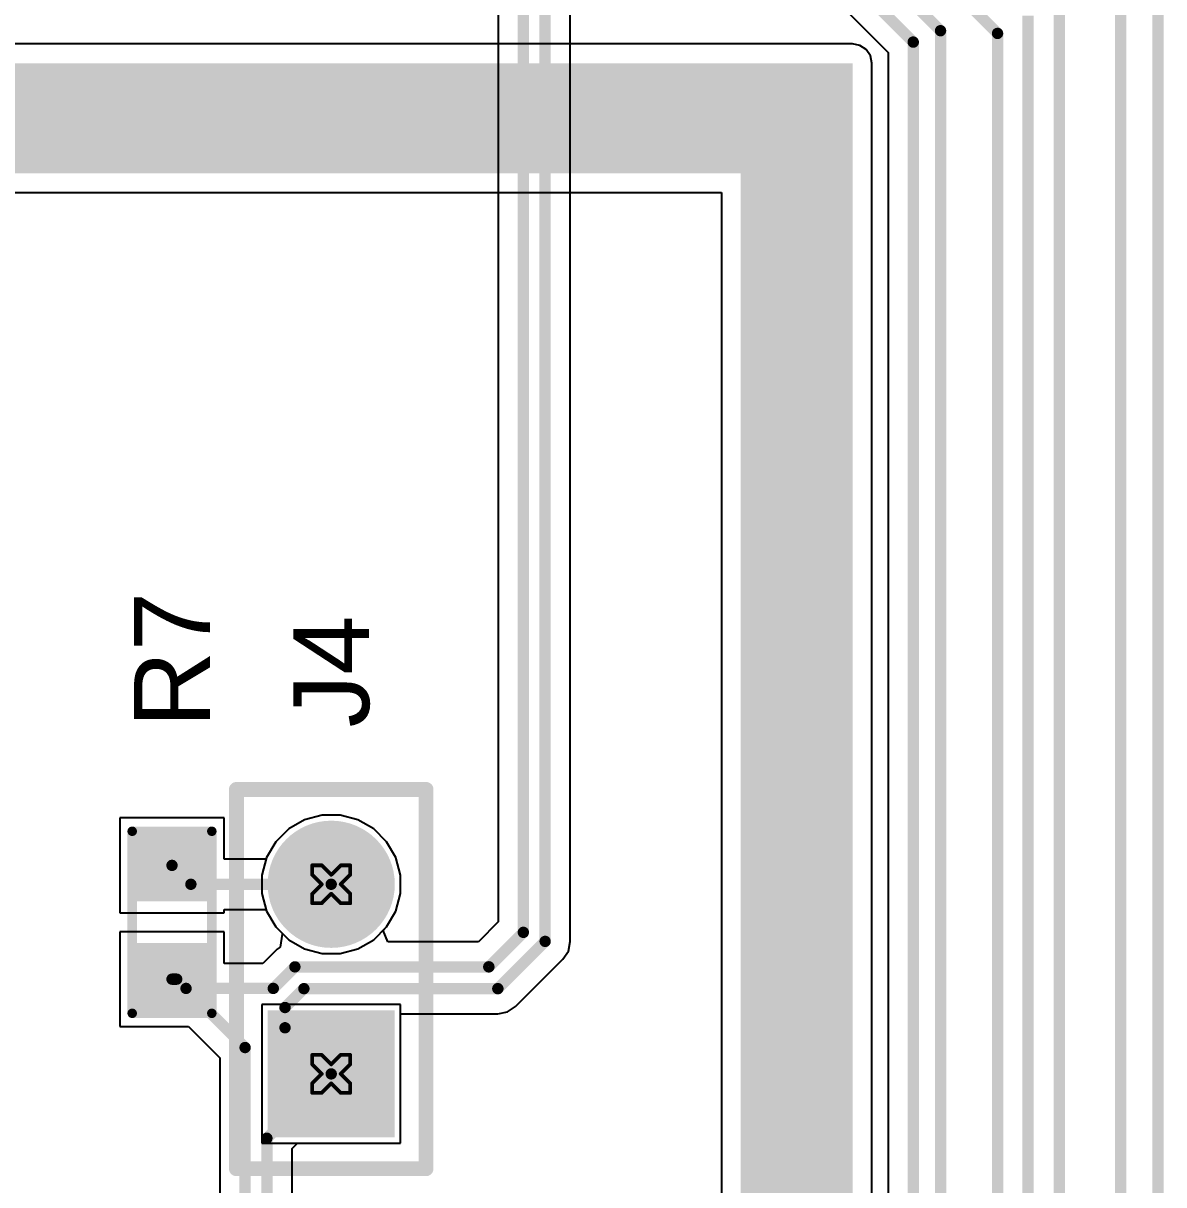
# Model space of a CAD drawing. Header units: inches. Extents: x -31 to 249, y -28 to 261.
# Drawn here: x 105.27 to 120.55, y 47.97 to 63.53 of the extents above; entities that cross this region are included whole.
import ezdxf

# ---------------------------------------------------------------- set-up
doc = ezdxf.new("R2010")
doc.units = ezdxf.units.IN
for name, color, linetype in [('Bottom Layer', 5, 'Continuous'), ('Bottom Solder', 6, 'Continuous'), ('Drill Drawing', 1, 'Continuous'), ('Multi-Layer', 9, 'Continuous'), ('Pad Holes', 156, 'Continuous'), ('Top Layer', 1, 'Continuous'), ('Top Overlay', 2, 'Continuous'), ('Top Paste', 8, 'Continuous'), ('Top Solder', 216, 'Continuous')]:
    doc.layers.add(name, color=color, linetype=linetype)
doc.styles.add('Arial', font='', dxfattribs={"height": 0.2})
doc.styles.get('Arial').set_extended_font_data('Arial')

# ---------------------------------------------------------------- blocks, each defined once
blk = doc.blocks.new('R___0603_24')
at = {"layer": 'Top Layer'}
for points in [[(-0.381, 0.4445), (-0.381, -0.4445), (-1.143, -0.4445), (-1.143, 0.4445)], [(1.143, 0.4445), (1.143, -0.4445), (0.381, -0.4445), (0.381, 0.4445)]]:
    blk.add_hatch(color=1, dxfattribs=at).paths.add_polyline_path(points)
at = {"layer": 'Top Paste'}
for points in [[(-0.381, 0.4445), (-0.381, -0.4445), (-1.143, -0.4445), (-1.143, 0.4445)], [(1.143, 0.4445), (1.143, -0.4445), (0.381, -0.4445), (0.381, 0.4445)]]:
    blk.add_hatch(color=8, dxfattribs=at).paths.add_polyline_path(points)
at = {"layer": 'Top Solder'}
for points in [[(-0.2794, 0.5461), (-0.2794, -0.5461), (-1.2446, -0.5461), (-1.2446, 0.5461)], [(1.2446, 0.5461), (1.2446, -0.5461), (0.2794, -0.5461), (0.2794, 0.5461)]]:
    blk.add_hatch(color=216, dxfattribs=at).paths.add_polyline_path(points)
at = {"layer": 'Top Overlay'}
for points in [[(-1.2192, -0.5334, 0.127, 0.127, 0), (-1.2192, 0.5334, 0.127, 0.127, 0)], [(1.2192, 0.5334, 0.127, 0.127, 0), (-1.2192, 0.5334, 0.127, 0.127, 0)], [(1.2192, -0.5334, 0.127, 0.127, 0), (1.2192, 0.5334, 0.127, 0.127, 0)], [(1.2192, -0.5334, 0.127, 0.127, 0), (-1.2192, -0.5334, 0.127, 0.127, 0)]]:
    blk.add_lwpolyline(points, format="xyseb", dxfattribs=at)
for points in [[(-1.25095, 0.5334, 0.0635, 0.0635, 1), (-1.18745, 0.5334, 0.0635, 0.0635, 1)], [(-1.25095, 0.5334, 0.0635, 0.0635, 1), (-1.18745, 0.5334, 0.0635, 0.0635, 1)], [(1.18745, 0.5334, 0.0635, 0.0635, 1), (1.25095, 0.5334, 0.0635, 0.0635, 1)], [(1.18745, 0.5334, 0.0635, 0.0635, 1), (1.25095, 0.5334, 0.0635, 0.0635, 1)], [(-1.25095, -0.5334, 0.0635, 0.0635, 1), (-1.18745, -0.5334, 0.0635, 0.0635, 1)], [(-1.25095, -0.5334, 0.0635, 0.0635, 1), (-1.18745, -0.5334, 0.0635, 0.0635, 1)], [(1.18745, -0.5334, 0.0635, 0.0635, 1), (1.25095, -0.5334, 0.0635, 0.0635, 1)], [(1.18745, -0.5334, 0.0635, 0.0635, 1), (1.25095, -0.5334, 0.0635, 0.0635, 1)]]:
    blk.add_lwpolyline(points, format="xyseb", close=True, dxfattribs=at)
blk = doc.blocks.new('HDR1X2__31')
at = {"layer": 'Bottom Layer'}
blk.add_hatch(color=5, dxfattribs=at).paths.add_polyline_path([(-0.75, 0.75), (0.75, 0.75), (0.75, -0.75), (-0.75, -0.75)])
h = blk.add_hatch(color=5, dxfattribs=at)
edge = h.paths.add_edge_path()
edge.add_arc((2.54, 0), 0.75, 0, 360)
at = {"layer": 'Bottom Solder'}
blk.add_hatch(color=6, dxfattribs=at).paths.add_polyline_path([(-0.852, 0.852), (0.852, 0.852), (0.852, -0.852), (-0.852, -0.852)])
h = blk.add_hatch(color=6, dxfattribs=at)
edge = h.paths.add_edge_path()
edge.add_arc((2.54, 0), 0.852, 0, 360)
at = {"layer": 'Multi-Layer'}
blk.add_hatch(color=9, dxfattribs=at).paths.add_polyline_path([(-0.75, 0.75), (0.75, 0.75), (0.75, -0.75), (-0.75, -0.75)])
h = blk.add_hatch(color=9, dxfattribs=at)
edge = h.paths.add_edge_path()
edge.add_arc((2.54, 0), 0.75, 0, 360)
at = {"layer": 'Pad Holes'}
h = blk.add_hatch(color=7, dxfattribs=at)
edge = h.paths.add_edge_path()
edge.add_arc((0, 0), 0.45, 0, 360)
h = blk.add_hatch(color=7, dxfattribs=at)
edge = h.paths.add_edge_path()
edge.add_arc((2.54, 0), 0.45, 0, 360)
at = {"layer": 'Top Layer'}
blk.add_hatch(color=1, dxfattribs=at).paths.add_polyline_path([(-0.75, 0.75), (0.75, 0.75), (0.75, -0.75), (-0.75, -0.75)])
h = blk.add_hatch(color=1, dxfattribs=at)
edge = h.paths.add_edge_path()
edge.add_arc((2.54, 0), 0.75, 0, 360)
at = {"layer": 'Top Solder'}
blk.add_hatch(color=216, dxfattribs=at).paths.add_polyline_path([(-0.852, 0.852), (0.852, 0.852), (0.852, -0.852), (-0.852, -0.852)])
h = blk.add_hatch(color=216, dxfattribs=at)
edge = h.paths.add_edge_path()
edge.add_arc((2.54, 0), 0.852, 0, 360)
at = {"layer": 'Top Overlay'}
for points in [[(-1.27, 1.27, 0.2, 0.2, 0), (-1.27, -1.27, 0.2, 0.2, 0)], [(-1.27, 1.27, 0.2, 0.2, 0), (3.81, 1.27, 0.2, 0.2, 0)], [(3.81, 1.27, 0.2, 0.2, 0), (3.81, -1.27, 0.2, 0.2, 0)], [(-1.27, -1.27, 0.2, 0.2, 0), (3.81, -1.27, 0.2, 0.2, 0)]]:
    blk.add_lwpolyline(points, format="xyseb", dxfattribs=at)
for points in [[(-1.32, 1.27, 0.1, 0.1, 1), (-1.22, 1.27, 0.1, 0.1, 1)], [(-1.32, 1.27, 0.1, 0.1, 1), (-1.22, 1.27, 0.1, 0.1, 1)], [(3.76, 1.27, 0.1, 0.1, 1), (3.86, 1.27, 0.1, 0.1, 1)], [(3.76, 1.27, 0.1, 0.1, 1), (3.86, 1.27, 0.1, 0.1, 1)], [(-1.32, -1.27, 0.1, 0.1, 1), (-1.22, -1.27, 0.1, 0.1, 1)], [(-1.32, -1.27, 0.1, 0.1, 1), (-1.22, -1.27, 0.1, 0.1, 1)], [(3.76, -1.27, 0.1, 0.1, 1), (3.86, -1.27, 0.1, 0.1, 1)], [(3.76, -1.27, 0.1, 0.1, 1), (3.86, -1.27, 0.1, 0.1, 1)]]:
    blk.add_lwpolyline(points, format="xyseb", close=True, dxfattribs=at)

msp = doc.modelspace()

# ---------------------------------------------------------------- hatches: boundary and pattern name
at = {"layer": 'Bottom Layer'}
for points in [[(73.199, 61.52), (116.383, 61.52), (116.383, 62.992), (73.199, 62.992)], [(114.885, 43.582), (116.383, 43.582), (116.383, 62.992), (114.885, 62.992)]]:
    msp.add_hatch(color=5, dxfattribs=at).paths.add_polyline_path(points)

# ---------------------------------------------------------------- linework, layer by layer
for p, q in [((116.236, 63.76), (116.859, 63.137)), ((116.383, 63.251), (73.199, 63.251)), ((116.482, 63.231), (116.383, 63.251)), ((116.566, 63.175), (116.482, 63.231)), ((116.622, 63.091), (116.566, 63.175)), ((116.642, 62.992), (116.622, 63.091)), ((116.859, 63.137), (116.859, 36.411)), ((116.642, 43.582), (116.642, 62.992)), ((75.142, 61.261), (114.626, 61.261)), ((114.626, 61.261), (114.626, 45.526)), ((109.276, 52.922), (109.04, 52.858)), ((109.52, 52.922), (109.276, 52.922)), ((109.756, 52.858), (109.52, 52.922)), ((109.04, 52.858), (108.828, 52.736)), ((109.967, 52.736), (109.756, 52.858)), ((108.828, 52.736), (108.655, 52.563)), ((110.14, 52.563), (109.967, 52.736)), ((108.655, 52.563), (108.533, 52.352)), ((110.262, 52.352), (110.14, 52.563)), ((108.533, 52.352), (108.47, 52.116)), ((110.326, 52.116), (110.262, 52.352)), ((108.47, 52.116), (108.47, 51.872)), ((110.326, 51.872), (110.326, 52.116)), ((108.47, 51.872), (108.533, 51.636)), ((110.262, 51.636), (110.326, 51.872)), ((108.533, 51.636), (108.655, 51.424)), ((110.14, 51.424), (110.262, 51.636)), ((108.655, 51.424), (108.828, 51.251)), ((109.967, 51.251), (110.14, 51.424)), ((108.828, 51.251), (109.04, 51.129)), ((109.756, 51.129), (109.967, 51.251)), ((109.04, 51.129), (109.276, 51.066)), ((109.276, 51.066), (109.52, 51.066)), ((109.52, 51.066), (109.756, 51.129)), ((110.326, 50.382), (108.47, 50.382)), ((108.47, 50.382), (108.47, 48.526)), ((110.326, 48.526), (110.326, 50.382)), ((108.47, 48.526), (110.326, 48.526))]:
    msp.add_line(p, q, dxfattribs=at)
for points in [[(116.494, 65.223, 0.152, 0.152, 0), (118.325, 63.392, 0.152, 0.152, 0)], [(120.476, 34.625, 0.152, 0.152, 0), (120.476, 64.781, 0.152, 0.152, 0)], [(116.527, 64.463, 0.152, 0.152, 0), (117.561, 63.428, 0.152, 0.152, 0)], [(119.976, 34.863, 0.152, 0.152, 0), (119.976, 64.191, 0.152, 0.152, 0)], [(116.375, 64.097, 0.152, 0.152, 0), (117.196, 63.276, 0.152, 0.152, 0)], [(119.152, 35.022, 0.152, 0.152, 0), (119.152, 63.867, 0.152, 0.152, 0)], [(118.733, 35.307, 0.152, 0.152, 0), (118.733, 63.629, 0.152, 0.152, 0)], [(117.561, 36.12, 0.152, 0.152, 0), (117.561, 63.428, 0.152, 0.152, 0)], [(117.196, 36.271, 0.152, 0.152, 0), (117.196, 63.276, 0.152, 0.152, 0)], [(118.325, 35.607, 0.152, 0.152, 0), (118.325, 63.392, 0.152, 0.152, 0)]]:
    msp.add_lwpolyline(points, format="xyseb", dxfattribs=at)
for points in [[(117.523, 63.428, 0.0762, 0.0762, 1), (117.599, 63.428, 0.0762, 0.0762, 1)], [(117.523, 63.428, 0.0762, 0.0762, 1), (117.599, 63.428, 0.0762, 0.0762, 1)], [(117.157, 63.276, 0.0762, 0.0762, 1), (117.234, 63.276, 0.0762, 0.0762, 1)], [(117.157, 63.276, 0.0762, 0.0762, 1), (117.234, 63.276, 0.0762, 0.0762, 1)], [(118.287, 63.392, 0.0762, 0.0762, 1), (118.363, 63.392, 0.0762, 0.0762, 1)], [(118.287, 63.392, 0.0762, 0.0762, 1), (118.363, 63.392, 0.0762, 0.0762, 1)]]:
    msp.add_lwpolyline(points, format="xyseb", close=True, dxfattribs=at)
at = {"layer": 'Drill Drawing'}
for points in [[(109.144, 52.121, 0.0508, 0.0508, 0), (109.144, 52.248, 0.0508, 0.0508, 0)], [(109.144, 52.248, 0.0508, 0.0508, 0), (109.271, 52.248, 0.0508, 0.0508, 0)], [(109.144, 52.121, 0.0508, 0.0508, 0), (109.271, 51.994, 0.0508, 0.0508, 0)], [(109.271, 52.248, 0.0508, 0.0508, 0), (109.398, 52.121, 0.0508, 0.0508, 0)], [(109.398, 52.121, 0.0508, 0.0508, 0), (109.525, 52.248, 0.0508, 0.0508, 0)], [(109.525, 52.248, 0.0508, 0.0508, 0), (109.652, 52.248, 0.0508, 0.0508, 0)], [(109.525, 51.994, 0.0508, 0.0508, 0), (109.652, 52.121, 0.0508, 0.0508, 0)], [(109.652, 52.121, 0.0508, 0.0508, 0), (109.652, 52.248, 0.0508, 0.0508, 0)], [(109.144, 51.867, 0.0508, 0.0508, 0), (109.271, 51.994, 0.0508, 0.0508, 0)], [(109.525, 51.994, 0.0508, 0.0508, 0), (109.652, 51.867, 0.0508, 0.0508, 0)], [(109.144, 51.74, 0.0508, 0.0508, 0), (109.144, 51.867, 0.0508, 0.0508, 0)], [(109.271, 51.74, 0.0508, 0.0508, 0), (109.398, 51.867, 0.0508, 0.0508, 0)], [(109.398, 51.867, 0.0508, 0.0508, 0), (109.525, 51.74, 0.0508, 0.0508, 0)], [(109.652, 51.74, 0.0508, 0.0508, 0), (109.652, 51.867, 0.0508, 0.0508, 0)], [(109.144, 51.74, 0.0508, 0.0508, 0), (109.271, 51.74, 0.0508, 0.0508, 0)], [(109.525, 51.74, 0.0508, 0.0508, 0), (109.652, 51.74, 0.0508, 0.0508, 0)], [(109.144, 49.581, 0.0508, 0.0508, 0), (109.144, 49.708, 0.0508, 0.0508, 0)], [(109.144, 49.708, 0.0508, 0.0508, 0), (109.271, 49.708, 0.0508, 0.0508, 0)], [(109.271, 49.708, 0.0508, 0.0508, 0), (109.398, 49.581, 0.0508, 0.0508, 0)], [(109.398, 49.581, 0.0508, 0.0508, 0), (109.525, 49.708, 0.0508, 0.0508, 0)], [(109.525, 49.708, 0.0508, 0.0508, 0), (109.652, 49.708, 0.0508, 0.0508, 0)], [(109.652, 49.581, 0.0508, 0.0508, 0), (109.652, 49.708, 0.0508, 0.0508, 0)], [(109.144, 49.581, 0.0508, 0.0508, 0), (109.271, 49.454, 0.0508, 0.0508, 0)], [(109.525, 49.454, 0.0508, 0.0508, 0), (109.652, 49.581, 0.0508, 0.0508, 0)], [(109.144, 49.327, 0.0508, 0.0508, 0), (109.271, 49.454, 0.0508, 0.0508, 0)], [(109.144, 49.2, 0.0508, 0.0508, 0), (109.144, 49.327, 0.0508, 0.0508, 0)], [(109.271, 49.2, 0.0508, 0.0508, 0), (109.398, 49.327, 0.0508, 0.0508, 0)], [(109.398, 49.327, 0.0508, 0.0508, 0), (109.525, 49.2, 0.0508, 0.0508, 0)], [(109.525, 49.454, 0.0508, 0.0508, 0), (109.652, 49.327, 0.0508, 0.0508, 0)], [(109.652, 49.2, 0.0508, 0.0508, 0), (109.652, 49.327, 0.0508, 0.0508, 0)], [(109.144, 49.2, 0.0508, 0.0508, 0), (109.271, 49.2, 0.0508, 0.0508, 0)], [(109.525, 49.2, 0.0508, 0.0508, 0), (109.652, 49.2, 0.0508, 0.0508, 0)]]:
    msp.add_lwpolyline(points, format="xyseb", dxfattribs=at)
for points in [[(109.131, 52.248, 0.0254, 0.0254, 1), (109.156, 52.248, 0.0254, 0.0254, 1)], [(109.131, 52.248, 0.0254, 0.0254, 1), (109.156, 52.248, 0.0254, 0.0254, 1)], [(109.131, 52.121, 0.0254, 0.0254, 1), (109.156, 52.121, 0.0254, 0.0254, 1)], [(109.131, 52.121, 0.0254, 0.0254, 1), (109.156, 52.121, 0.0254, 0.0254, 1)], [(109.258, 52.248, 0.0254, 0.0254, 1), (109.284, 52.248, 0.0254, 0.0254, 1)], [(109.258, 52.248, 0.0254, 0.0254, 1), (109.284, 52.248, 0.0254, 0.0254, 1)], [(109.385, 52.121, 0.0254, 0.0254, 1), (109.41, 52.121, 0.0254, 0.0254, 1)], [(109.385, 52.121, 0.0254, 0.0254, 1), (109.41, 52.121, 0.0254, 0.0254, 1)], [(109.512, 52.248, 0.0254, 0.0254, 1), (109.537, 52.248, 0.0254, 0.0254, 1)], [(109.512, 52.248, 0.0254, 0.0254, 1), (109.537, 52.248, 0.0254, 0.0254, 1)], [(109.639, 52.248, 0.0254, 0.0254, 1), (109.665, 52.248, 0.0254, 0.0254, 1)], [(109.639, 52.248, 0.0254, 0.0254, 1), (109.665, 52.248, 0.0254, 0.0254, 1)], [(109.639, 52.121, 0.0254, 0.0254, 1), (109.665, 52.121, 0.0254, 0.0254, 1)], [(109.639, 52.121, 0.0254, 0.0254, 1), (109.665, 52.121, 0.0254, 0.0254, 1)], [(109.258, 51.994, 0.0254, 0.0254, 1), (109.284, 51.994, 0.0254, 0.0254, 1)], [(109.258, 51.994, 0.0254, 0.0254, 1), (109.284, 51.994, 0.0254, 0.0254, 1)], [(109.512, 51.994, 0.0254, 0.0254, 1), (109.537, 51.994, 0.0254, 0.0254, 1)], [(109.512, 51.994, 0.0254, 0.0254, 1), (109.537, 51.994, 0.0254, 0.0254, 1)], [(109.131, 51.867, 0.0254, 0.0254, 1), (109.156, 51.867, 0.0254, 0.0254, 1)], [(109.131, 51.867, 0.0254, 0.0254, 1), (109.156, 51.867, 0.0254, 0.0254, 1)], [(109.385, 51.867, 0.0254, 0.0254, 1), (109.41, 51.867, 0.0254, 0.0254, 1)], [(109.385, 51.867, 0.0254, 0.0254, 1), (109.41, 51.867, 0.0254, 0.0254, 1)], [(109.639, 51.867, 0.0254, 0.0254, 1), (109.665, 51.867, 0.0254, 0.0254, 1)], [(109.639, 51.867, 0.0254, 0.0254, 1), (109.665, 51.867, 0.0254, 0.0254, 1)], [(109.131, 51.74, 0.0254, 0.0254, 1), (109.156, 51.74, 0.0254, 0.0254, 1)], [(109.131, 51.74, 0.0254, 0.0254, 1), (109.156, 51.74, 0.0254, 0.0254, 1)], [(109.258, 51.74, 0.0254, 0.0254, 1), (109.284, 51.74, 0.0254, 0.0254, 1)], [(109.258, 51.74, 0.0254, 0.0254, 1), (109.284, 51.74, 0.0254, 0.0254, 1)], [(109.512, 51.74, 0.0254, 0.0254, 1), (109.537, 51.74, 0.0254, 0.0254, 1)], [(109.512, 51.74, 0.0254, 0.0254, 1), (109.537, 51.74, 0.0254, 0.0254, 1)], [(109.639, 51.74, 0.0254, 0.0254, 1), (109.665, 51.74, 0.0254, 0.0254, 1)], [(109.639, 51.74, 0.0254, 0.0254, 1), (109.665, 51.74, 0.0254, 0.0254, 1)], [(109.131, 49.708, 0.0254, 0.0254, 1), (109.156, 49.708, 0.0254, 0.0254, 1)], [(109.131, 49.708, 0.0254, 0.0254, 1), (109.156, 49.708, 0.0254, 0.0254, 1)], [(109.258, 49.708, 0.0254, 0.0254, 1), (109.284, 49.708, 0.0254, 0.0254, 1)], [(109.258, 49.708, 0.0254, 0.0254, 1), (109.284, 49.708, 0.0254, 0.0254, 1)], [(109.512, 49.708, 0.0254, 0.0254, 1), (109.537, 49.708, 0.0254, 0.0254, 1)], [(109.512, 49.708, 0.0254, 0.0254, 1), (109.537, 49.708, 0.0254, 0.0254, 1)], [(109.639, 49.708, 0.0254, 0.0254, 1), (109.665, 49.708, 0.0254, 0.0254, 1)], [(109.639, 49.708, 0.0254, 0.0254, 1), (109.665, 49.708, 0.0254, 0.0254, 1)], [(109.131, 49.581, 0.0254, 0.0254, 1), (109.156, 49.581, 0.0254, 0.0254, 1)], [(109.131, 49.581, 0.0254, 0.0254, 1), (109.156, 49.581, 0.0254, 0.0254, 1)], [(109.385, 49.581, 0.0254, 0.0254, 1), (109.41, 49.581, 0.0254, 0.0254, 1)], [(109.385, 49.581, 0.0254, 0.0254, 1), (109.41, 49.581, 0.0254, 0.0254, 1)], [(109.639, 49.581, 0.0254, 0.0254, 1), (109.665, 49.581, 0.0254, 0.0254, 1)], [(109.639, 49.581, 0.0254, 0.0254, 1), (109.665, 49.581, 0.0254, 0.0254, 1)], [(109.131, 49.327, 0.0254, 0.0254, 1), (109.156, 49.327, 0.0254, 0.0254, 1)], [(109.131, 49.327, 0.0254, 0.0254, 1), (109.156, 49.327, 0.0254, 0.0254, 1)], [(109.258, 49.454, 0.0254, 0.0254, 1), (109.284, 49.454, 0.0254, 0.0254, 1)], [(109.258, 49.454, 0.0254, 0.0254, 1), (109.284, 49.454, 0.0254, 0.0254, 1)], [(109.385, 49.327, 0.0254, 0.0254, 1), (109.41, 49.327, 0.0254, 0.0254, 1)], [(109.385, 49.327, 0.0254, 0.0254, 1), (109.41, 49.327, 0.0254, 0.0254, 1)], [(109.512, 49.454, 0.0254, 0.0254, 1), (109.537, 49.454, 0.0254, 0.0254, 1)], [(109.512, 49.454, 0.0254, 0.0254, 1), (109.537, 49.454, 0.0254, 0.0254, 1)], [(109.639, 49.327, 0.0254, 0.0254, 1), (109.665, 49.327, 0.0254, 0.0254, 1)], [(109.639, 49.327, 0.0254, 0.0254, 1), (109.665, 49.327, 0.0254, 0.0254, 1)], [(109.131, 49.2, 0.0254, 0.0254, 1), (109.156, 49.2, 0.0254, 0.0254, 1)], [(109.131, 49.2, 0.0254, 0.0254, 1), (109.156, 49.2, 0.0254, 0.0254, 1)], [(109.258, 49.2, 0.0254, 0.0254, 1), (109.284, 49.2, 0.0254, 0.0254, 1)], [(109.258, 49.2, 0.0254, 0.0254, 1), (109.284, 49.2, 0.0254, 0.0254, 1)], [(109.512, 49.2, 0.0254, 0.0254, 1), (109.537, 49.2, 0.0254, 0.0254, 1)], [(109.512, 49.2, 0.0254, 0.0254, 1), (109.537, 49.2, 0.0254, 0.0254, 1)], [(109.639, 49.2, 0.0254, 0.0254, 1), (109.665, 49.2, 0.0254, 0.0254, 1)], [(109.639, 49.2, 0.0254, 0.0254, 1), (109.665, 49.2, 0.0254, 0.0254, 1)]]:
    msp.add_lwpolyline(points, format="xyseb", close=True, dxfattribs=at)
at = {"layer": 'Top Layer'}
for p, q in [((111.635, 66.043), (111.635, 51.49)), ((112.601, 51.229), (112.601, 65.783)), ((109.276, 52.922), (109.04, 52.858)), ((109.52, 52.922), (109.276, 52.922)), ((109.756, 52.858), (109.52, 52.922)), ((107.963, 52.882), (106.566, 52.882)), ((106.566, 52.882), (106.566, 51.612)), ((107.963, 52.33), (107.963, 52.882)), ((109.04, 52.858), (108.828, 52.736)), ((109.967, 52.736), (109.756, 52.858)), ((108.828, 52.736), (108.655, 52.563)), ((110.14, 52.563), (109.967, 52.736)), ((108.655, 52.563), (108.533, 52.352)), ((110.262, 52.352), (110.14, 52.563)), ((108.527, 52.33), (107.963, 52.33)), ((108.533, 52.352), (108.527, 52.33)), ((110.326, 52.116), (110.262, 52.352)), ((110.326, 51.872), (110.326, 52.116)), ((110.262, 51.636), (110.326, 51.872)), ((106.566, 51.612), (107.963, 51.612)), ((107.963, 51.612), (107.963, 51.657)), ((107.963, 51.657), (108.527, 51.657)), ((108.527, 51.657), (108.533, 51.636)), ((108.533, 51.636), (108.655, 51.424)), ((110.14, 51.424), (110.262, 51.636)), ((107.963, 51.358), (106.566, 51.358)), ((106.566, 51.358), (106.566, 50.088)), ((107.963, 50.935), (107.963, 51.358)), ((108.655, 51.424), (108.74, 51.34)), ((110.093, 51.377), (110.14, 51.424)), ((110.156, 51.225), (110.093, 51.377)), ((111.635, 51.49), (111.37, 51.225)), ((108.743, 51.328), (108.712, 51.152)), ((108.74, 51.34), (108.743, 51.328)), ((111.37, 51.225), (110.156, 51.225)), ((112.575, 51.1), (112.601, 51.229)), ((108.673, 51.126), (108.482, 50.935)), ((108.712, 51.152), (108.673, 51.126)), ((112.502, 50.991), (112.575, 51.1)), ((108.482, 50.935), (107.963, 50.935)), ((111.869, 50.358), (112.502, 50.991)), ((110.326, 48.526), (110.326, 50.259)), ((110.326, 50.259), (111.631, 50.259)), ((111.631, 50.259), (111.759, 50.285)), ((111.759, 50.285), (111.869, 50.358)), ((106.566, 50.088), (107.487, 50.088)), ((107.487, 50.088), (107.907, 49.668)), ((107.907, 49.668), (107.907, 47.13)), ((108.873, 48.453), (108.946, 48.526)), ((108.873, 47.391), (108.873, 48.453)), ((108.946, 48.526), (110.326, 48.526))]:
    msp.add_line(p, q, dxfattribs=at)
for points in [[(111.972, 51.35, 0.152, 0.152, 0), (111.972, 66.043, 0.152, 0.152, 0)], [(112.264, 51.229, 0.152, 0.152, 0), (112.264, 65.922, 0.152, 0.152, 0)], [(107.265, 52.247, 0.152, 0.152, 0), (107.518, 51.994, 0.152, 0.152, 0)], [(107.518, 51.994, 0.152, 0.152, 0), (109.398, 51.994, 0.152, 0.152, 0)], [(111.51, 50.888, 0.152, 0.152, 0), (111.972, 51.35, 0.152, 0.152, 0)], [(111.631, 50.596, 0.152, 0.152, 0), (112.264, 51.229, 0.152, 0.152, 0)], [(108.622, 50.599, 0.152, 0.152, 0), (108.911, 50.888, 0.152, 0.152, 0)], [(108.911, 50.888, 0.152, 0.152, 0), (111.51, 50.888, 0.152, 0.152, 0)], [(107.265, 50.723, 0.152, 0.152, 0), (107.328, 50.723, 0.152, 0.152, 0)], [(107.328, 50.723, 0.152, 0.152, 0), (107.453, 50.599, 0.152, 0.152, 0)], [(107.453, 50.599, 0.152, 0.152, 0), (108.244, 49.807, 0.152, 0.152, 0)], [(107.453, 50.599, 0.152, 0.152, 0), (108.622, 50.599, 0.152, 0.152, 0)], [(108.779, 50.343, 0.152, 0.152, 0), (109.032, 50.596, 0.152, 0.152, 0)], [(109.032, 50.596, 0.152, 0.152, 0), (111.631, 50.596, 0.152, 0.152, 0)], [(108.779, 50.072, 0.152, 0.152, 0), (108.779, 50.343, 0.152, 0.152, 0)], [(108.779, 50.072, 0.152, 0.152, 0), (109.398, 49.454, 0.152, 0.152, 0)], [(108.244, 47.13, 0.152, 0.152, 0), (108.244, 49.807, 0.152, 0.152, 0)], [(108.536, 48.592, 0.152, 0.152, 0), (109.398, 49.454, 0.152, 0.152, 0)], [(108.536, 47.251, 0.152, 0.152, 0), (108.536, 48.592, 0.152, 0.152, 0)]]:
    msp.add_lwpolyline(points, format="xyseb", dxfattribs=at)
for points in [[(107.227, 52.247, 0.0762, 0.0762, 1), (107.303, 52.247, 0.0762, 0.0762, 1)], [(107.48, 51.994, 0.0762, 0.0762, 1), (107.556, 51.994, 0.0762, 0.0762, 1)], [(107.48, 51.994, 0.0762, 0.0762, 1), (107.556, 51.994, 0.0762, 0.0762, 1)], [(109.36, 51.994, 0.0762, 0.0762, 1), (109.436, 51.994, 0.0762, 0.0762, 1)], [(111.934, 51.35, 0.0762, 0.0762, 1), (112.01, 51.35, 0.0762, 0.0762, 1)], [(111.934, 51.35, 0.0762, 0.0762, 1), (112.01, 51.35, 0.0762, 0.0762, 1)], [(112.226, 51.229, 0.0762, 0.0762, 1), (112.302, 51.229, 0.0762, 0.0762, 1)], [(112.226, 51.229, 0.0762, 0.0762, 1), (112.302, 51.229, 0.0762, 0.0762, 1)], [(108.873, 50.888, 0.0762, 0.0762, 1), (108.949, 50.888, 0.0762, 0.0762, 1)], [(108.873, 50.888, 0.0762, 0.0762, 1), (108.949, 50.888, 0.0762, 0.0762, 1)], [(111.471, 50.888, 0.0762, 0.0762, 1), (111.548, 50.888, 0.0762, 0.0762, 1)], [(111.471, 50.888, 0.0762, 0.0762, 1), (111.548, 50.888, 0.0762, 0.0762, 1)], [(107.227, 50.723, 0.0762, 0.0762, 1), (107.303, 50.723, 0.0762, 0.0762, 1)], [(107.29, 50.723, 0.0762, 0.0762, 1), (107.366, 50.723, 0.0762, 0.0762, 1)], [(107.29, 50.723, 0.0762, 0.0762, 1), (107.366, 50.723, 0.0762, 0.0762, 1)], [(107.415, 50.599, 0.0762, 0.0762, 1), (107.491, 50.599, 0.0762, 0.0762, 1)], [(107.415, 50.599, 0.0762, 0.0762, 1), (107.491, 50.599, 0.0762, 0.0762, 1)], [(107.415, 50.599, 0.0762, 0.0762, 1), (107.491, 50.599, 0.0762, 0.0762, 1)], [(108.584, 50.599, 0.0762, 0.0762, 1), (108.66, 50.599, 0.0762, 0.0762, 1)], [(108.584, 50.599, 0.0762, 0.0762, 1), (108.66, 50.599, 0.0762, 0.0762, 1)], [(108.994, 50.596, 0.0762, 0.0762, 1), (109.07, 50.596, 0.0762, 0.0762, 1)], [(108.994, 50.596, 0.0762, 0.0762, 1), (109.07, 50.596, 0.0762, 0.0762, 1)], [(111.592, 50.596, 0.0762, 0.0762, 1), (111.669, 50.596, 0.0762, 0.0762, 1)], [(111.592, 50.596, 0.0762, 0.0762, 1), (111.669, 50.596, 0.0762, 0.0762, 1)], [(108.741, 50.343, 0.0762, 0.0762, 1), (108.817, 50.343, 0.0762, 0.0762, 1)], [(108.741, 50.343, 0.0762, 0.0762, 1), (108.817, 50.343, 0.0762, 0.0762, 1)], [(108.741, 50.072, 0.0762, 0.0762, 1), (108.817, 50.072, 0.0762, 0.0762, 1)], [(108.741, 50.072, 0.0762, 0.0762, 1), (108.817, 50.072, 0.0762, 0.0762, 1)], [(108.206, 49.807, 0.0762, 0.0762, 1), (108.282, 49.807, 0.0762, 0.0762, 1)], [(108.206, 49.807, 0.0762, 0.0762, 1), (108.282, 49.807, 0.0762, 0.0762, 1)], [(109.36, 49.454, 0.0762, 0.0762, 1), (109.436, 49.454, 0.0762, 0.0762, 1)], [(109.36, 49.454, 0.0762, 0.0762, 1), (109.436, 49.454, 0.0762, 0.0762, 1)], [(108.498, 48.592, 0.0762, 0.0762, 1), (108.574, 48.592, 0.0762, 0.0762, 1)], [(108.498, 48.592, 0.0762, 0.0762, 1), (108.574, 48.592, 0.0762, 0.0762, 1)]]:
    msp.add_lwpolyline(points, format="xyseb", close=True, dxfattribs=at)

# ---------------------------------------------------------------- block references
for name, p, rotation in [('HDR1X2__31', (109.398, 49.454), 90), ('R___0603_24', (107.265, 51.485), 270)]:
    msp.add_blockref(name, p, dxfattribs=dict(rotation=rotation))

# ---------------------------------------------------------------- texts
at = {"layer": 'Top Overlay', "style": 'Arial'}
for s, p in [('R7', (107.773, 54.093)), ('J4', (109.906, 54.093))]:
    msp.add_text(s, height=1.016, rotation=90, dxfattribs=at).set_placement(p)

doc.saveas('drawing.dxf')
